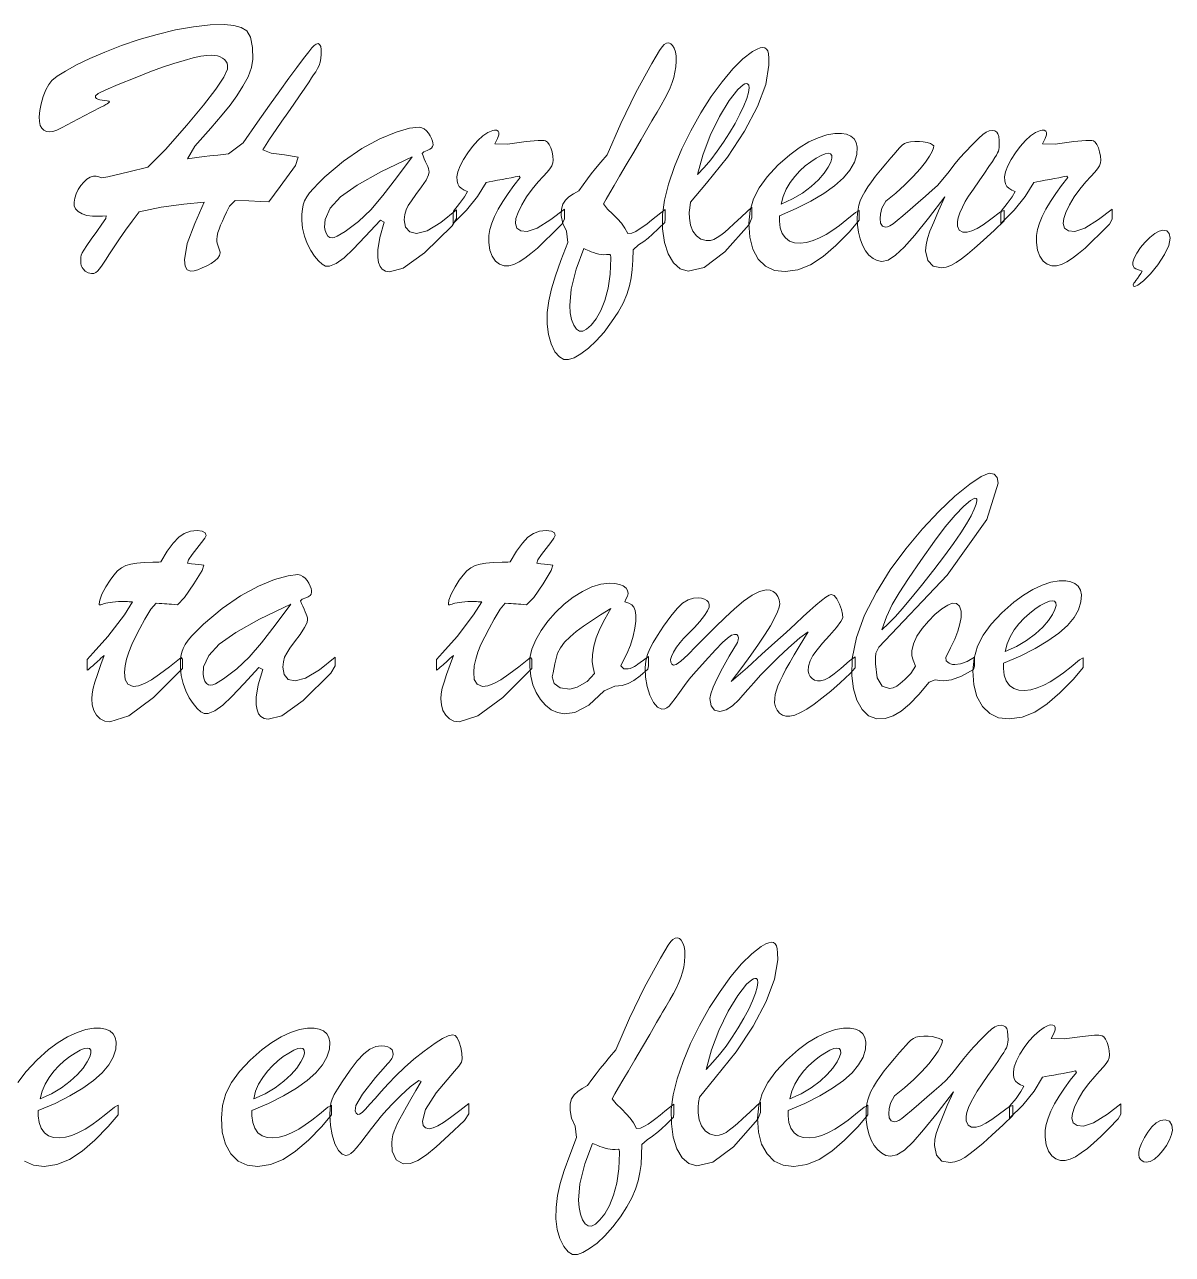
# Model space of a CAD drawing. Header units: inches. Extents: x 3 to 112, y 4 to 120.
# Drawn here: x 75.14 to 94.06, y 18.4 to 38.67 of the extents above; entities that cross this region are included whole.
import ezdxf

# ---------------------------------------------------------------- set-up
doc = ezdxf.new("R2010")
doc.units = ezdxf.units.IN
doc.header["$MEASUREMENT"] = 0
doc.layers.add('Calque 1', color=7, linetype='Continuous')

msp = doc.modelspace()

# ---------------------------------------------------------------- linework, layer by layer
at = {"layer": 'Calque 1', "lineweight": 0}
for points in [[(76.413, 37.314), (76.243, 37.225), (75.93, 37.06), (75.765, 36.974), (75.676, 36.932), (75.609, 36.908), (75.563, 36.9), (75.507, 36.907), (75.461, 36.928), (75.427, 36.962), (75.404, 37.009), (75.39, 37.072), (75.386, 37.15), (75.395, 37.251), (75.416, 37.362), (75.452, 37.482), (75.495, 37.592), (75.542, 37.68), (75.594, 37.747), (75.681, 37.818), (75.817, 37.904), (76.002, 38.005), (76.222, 38.111), (76.469, 38.217), (76.743, 38.324), (77.032, 38.422), (77.328, 38.508), (77.632, 38.582), (77.926, 38.635), (78.202, 38.664), (78.44, 38.67), (78.593, 38.655), (78.716, 38.622), (78.807, 38.567), (78.869, 38.461), (78.903, 38.293), (78.908, 38.1), (78.883, 37.961), (78.828, 37.811), (78.744, 37.653), (78.644, 37.495), (78.532, 37.341), (78.403, 37.183), (78.213, 36.963), (77.952, 36.664), (77.83, 36.458), (77.983, 36.48), (78.102, 36.495), (78.197, 36.505), (78.328, 36.519), (78.508, 36.538), (78.746, 36.722), (78.981, 37.06), (79.182, 37.344), (79.35, 37.58), (79.499, 37.785), (79.631, 37.963), (79.744, 38.113), (79.828, 38.222), (79.88, 38.286), (79.915, 38.323), (79.951, 38.35), (79.982, 38.357), (80.008, 38.344), (80.026, 38.311), (80.034, 38.258), (80.034, 38.183), (80.028, 38.111), (80.016, 38.049), (79.998, 37.996), (79.973, 37.944), (79.943, 37.892), (79.909, 37.844), (79.886, 37.811), (79.874, 37.793), (79.834, 37.729), (79.764, 37.622), (79.677, 37.496), (79.58, 37.357), (79.482, 37.218), (79.386, 37.079), (79.289, 36.938), (79.183, 36.78), (79.069, 36.605), (79.207, 36.548), (79.43, 36.522), (79.652, 36.482), (79.611, 36.348), (79.355, 36), (79.169, 35.748), (79.031, 35.753), (78.839, 35.764), (78.613, 35.768), (78.523, 35.674), (78.475, 35.577), (78.436, 35.497), (78.404, 35.429), (78.375, 35.363), (78.35, 35.3), (78.329, 35.24), (78.317, 35.183), (78.312, 35.128), (78.315, 35.091), (78.324, 35.049), (78.34, 34.999), (78.356, 34.952), (78.366, 34.921), (78.369, 34.905), (78.36, 34.865), (78.331, 34.822), (78.282, 34.777), (78.219, 34.734), (78.149, 34.694), (78.073, 34.658), (77.999, 34.629), (77.937, 34.612), (77.886, 34.607), (77.825, 34.628), (77.789, 34.686), (77.778, 34.791), (77.824, 35.06), (77.951, 35.391), (78.105, 35.742), (77.767, 35.707), (77.398, 35.658), (77.032, 35.585), (76.917, 35.431), (76.81, 35.282), (76.711, 35.139), (76.621, 35.007), (76.544, 34.89), (76.479, 34.789), (76.424, 34.706), (76.381, 34.646), (76.348, 34.607), (76.318, 34.582), (76.286, 34.568), (76.246, 34.566), (76.192, 34.578), (76.144, 34.607), (76.108, 34.645), (76.093, 34.665), (76.083, 34.686), (76.077, 34.706), (76.073, 34.727), (76.071, 34.75), (76.071, 34.774), (76.071, 34.796), (76.071, 34.817), (76.071, 34.838), (76.078, 34.868), (76.095, 34.906), (76.121, 34.953), (76.168, 35.026), (76.24, 35.13), (76.333, 35.261), (76.416, 35.379), (76.481, 35.474), (76.489, 35.517), (76.427, 35.513), (76.355, 35.511), (76.266, 35.512), (76.173, 35.524), (76.094, 35.549), (76.029, 35.586), (75.985, 35.63), (75.962, 35.681), (75.961, 35.741), (75.972, 35.808), (75.995, 35.879), (76.029, 35.951), (76.07, 36.017), (76.119, 36.074), (76.172, 36.122), (76.227, 36.154), (76.281, 36.169), (76.326, 36.169), (76.368, 36.161), (76.414, 36.146), (76.516, 36.158), (76.865, 36.245), (77.174, 36.321), (77.466, 36.613), (77.818, 37.01), (78.096, 37.341), (78.299, 37.605), (78.43, 37.804), (78.489, 37.937), (78.49, 37.994), (78.481, 38.033), (78.463, 38.066), (78.438, 38.094), (78.406, 38.118), (78.367, 38.138), (78.323, 38.153), (78.274, 38.162), (78.221, 38.166), (78.149, 38.163), (78.05, 38.147), (77.924, 38.12), (77.774, 38.08), (77.606, 38.029), (77.419, 37.966), (77.208, 37.89), (76.965, 37.795), (76.688, 37.682), (76.481, 37.594), (76.359, 37.533), (76.311, 37.495), (76.314, 37.469), (76.328, 37.45), (76.352, 37.438), (76.385, 37.43), (76.423, 37.424), (76.467, 37.419), (76.508, 37.415), (76.533, 37.408), (76.542, 37.399), (76.538, 37.39), (76.527, 37.379), (76.508, 37.365), (76.482, 37.35), (76.45, 37.333)], [(85.704, 35.624), (85.704, 35.569), (85.704, 35.467), (85.697, 35.41), (85.586, 35.301), (85.494, 35.214), (85.423, 35.15), (85.35, 35.094), (85.261, 35.038), (85.176, 34.959), (85.171, 34.786), (85.161, 34.631), (85.144, 34.495), (85.114, 34.361), (85.07, 34.223), (85.009, 34.08), (84.927, 33.928), (84.821, 33.768), (84.695, 33.601), (84.565, 33.454), (84.437, 33.334), (84.312, 33.241), (84.202, 33.179), (84.112, 33.147), (84.034, 33.148), (83.959, 33.191), (83.887, 33.278), (83.823, 33.407), (83.779, 33.56), (83.758, 33.734), (83.76, 33.922), (83.783, 34.116), (83.828, 34.316), (83.895, 34.53), (83.985, 34.783), (84.099, 35.077), (84.075, 35.263), (84.016, 35.393), (83.991, 35.522), (83.996, 35.627), (84.018, 35.71), (84.059, 35.777), (84.117, 35.831), (84.19, 35.881), (84.279, 35.928), (84.352, 36.028), (84.421, 36.125), (84.486, 36.21), (84.557, 36.296), (84.644, 36.4), (84.747, 36.522), (84.971, 37.04), (85.221, 37.55), (85.483, 38.03), (85.555, 38.152), (85.61, 38.243), (85.651, 38.302), (85.687, 38.34), (85.723, 38.362), (85.761, 38.367), (85.794, 38.355), (85.824, 38.326), (85.851, 38.28), (85.871, 38.221), (85.882, 38.152), (85.884, 38.068), (85.878, 37.973), (85.865, 37.883), (85.845, 37.798), (85.818, 37.714), (85.785, 37.629), (85.745, 37.544), (85.696, 37.449), (85.636, 37.342), (85.569, 37.229), (85.517, 37.14), (85.483, 37.082), (85.418, 36.968), (85.306, 36.775), (85.186, 36.569), (85.061, 36.357), (84.953, 36.172), (84.863, 36.019), (84.79, 35.895), (84.732, 35.793), (84.688, 35.713), (84.751, 35.628), (84.843, 35.543), (84.919, 35.467), (84.982, 35.395), (85.038, 35.314), (85.089, 35.224), (85.153, 35.23), (85.217, 35.261), (85.277, 35.296), (85.337, 35.336), (85.404, 35.386), (85.477, 35.445), (85.554, 35.508), (85.63, 35.568)], [(87.132, 35.658), (87.132, 35.596), (87.132, 35.486), (87.087, 35.376), (86.688, 34.922), (86.344, 34.666), (86.082, 34.605), (85.95, 34.645), (85.84, 34.74), (85.752, 34.889), (85.692, 35.078), (85.661, 35.302), (85.659, 35.539), (85.691, 35.776), (85.757, 36.04), (85.856, 36.329), (85.979, 36.623), (86.126, 36.92), (86.292, 37.214), (86.464, 37.484), (86.64, 37.727), (86.816, 37.938), (86.985, 38.104), (87.144, 38.224), (87.218, 38.265), (87.267, 38.285), (87.308, 38.292), (87.346, 38.286), (87.375, 38.267), (87.394, 38.235), (87.406, 38.186), (87.413, 38.118), (87.414, 38), (87.36, 37.682), (87.226, 37.319), (87.012, 36.911), (86.729, 36.486), (86.382, 36.056), (86.123, 35.742), (86.108, 35.649), (86.101, 35.573), (86.102, 35.48), (86.121, 35.364), (86.16, 35.265), (86.218, 35.185), (86.292, 35.133), (86.381, 35.11), (86.448, 35.112), (86.504, 35.128), (86.562, 35.159), (86.622, 35.201), (86.685, 35.25), (86.75, 35.306), (86.834, 35.383), (86.961, 35.5)], [(86.235, 36.198), (86.347, 36.315), (86.457, 36.443), (86.563, 36.582), (86.666, 36.729), (86.764, 36.883), (86.856, 37.042), (86.936, 37.192), (87, 37.33), (87.049, 37.452), (87.078, 37.552), (87.087, 37.629), (87.081, 37.67), (87.062, 37.693), (87.036, 37.698), (87.016, 37.691), (86.988, 37.676), (86.902, 37.601), (86.757, 37.416), (86.6, 37.156), (86.445, 36.84), (86.322, 36.52)], [(80.095, 36.162), (80.403, 36.42), (80.705, 36.628), (81.001, 36.787), (81.268, 36.897), (81.49, 36.961), (81.65, 36.978), (81.691, 36.97), (81.731, 36.95), (81.768, 36.918), (81.801, 36.879), (81.829, 36.837), (81.852, 36.791), (81.868, 36.75), (81.876, 36.718), (81.877, 36.689), (81.869, 36.658), (81.85, 36.633), (81.822, 36.615), (81.78, 36.595), (81.723, 36.573), (81.696, 36.544), (81.713, 36.505), (81.733, 36.459), (81.755, 36.41), (81.774, 36.365), (81.789, 36.328), (81.801, 36.296), (81.808, 36.267), (81.811, 36.241), (81.803, 36.191), (81.762, 36.107), (81.687, 35.993), (81.594, 35.867), (81.521, 35.764), (81.468, 35.685), (81.433, 35.617), (81.411, 35.541), (81.403, 35.454), (81.424, 35.329), (81.492, 35.251), (81.607, 35.225), (81.779, 35.271), (82.005, 35.409), (82.265, 35.618), (82.265, 35.563), (82.265, 35.473), (82.192, 35.355), (81.738, 34.906), (81.385, 34.653), (81.162, 34.593), (81.093, 34.605), (81.04, 34.636), (81.003, 34.684), (80.978, 34.75), (80.965, 34.833), (80.965, 34.956), (80.999, 35.161), (81.073, 35.415), (81.01, 35.446), (80.759, 35.175), (80.561, 34.969), (80.412, 34.827), (80.283, 34.734), (80.173, 34.69), (80.104, 34.69), (80.051, 34.718), (79.99, 34.773), (79.923, 34.853), (79.862, 34.948), (79.805, 35.06), (79.758, 35.184), (79.727, 35.312), (79.714, 35.443), (79.716, 35.544), (79.724, 35.626), (79.738, 35.698), (79.761, 35.763), (79.796, 35.829), (79.842, 35.896), (79.905, 35.97), (79.989, 36.058)], [(82.208, 35.393), (82.208, 35.446), (82.208, 35.541), (82.214, 35.596), (82.314, 35.72), (82.397, 35.83), (82.446, 35.918), (82.388, 35.943), (82.343, 35.971), (82.309, 36.003), (82.286, 36.043), (82.274, 36.094), (82.271, 36.159), (82.287, 36.242), (82.323, 36.339), (82.38, 36.448), (82.449, 36.556), (82.528, 36.66), (82.615, 36.757), (82.7, 36.835), (82.78, 36.889), (82.835, 36.915), (82.863, 36.924), (82.89, 36.929), (82.922, 36.928), (82.949, 36.915), (82.963, 36.889), (82.961, 36.85), (82.938, 36.79), (82.894, 36.706), (83.106, 36.701), (83.41, 36.742), (83.609, 36.761), (83.678, 36.761), (83.71, 36.758), (83.733, 36.752), (83.762, 36.732), (83.792, 36.693), (83.817, 36.638), (83.838, 36.571), (83.85, 36.503), (83.855, 36.436), (83.851, 36.389), (83.833, 36.342), (83.803, 36.294), (83.758, 36.237), (83.694, 36.165), (83.612, 36.078), (83.51, 35.959), (83.419, 35.832), (83.34, 35.698), (83.28, 35.574), (83.244, 35.472), (83.234, 35.391), (83.258, 35.314), (83.322, 35.27), (83.428, 35.259), (83.593, 35.315), (83.821, 35.458), (84.044, 35.628), (84.044, 35.556), (84.044, 35.46), (83.999, 35.382), (83.845, 35.224), (83.711, 35.092), (83.597, 34.985), (83.491, 34.895), (83.391, 34.819), (83.297, 34.758), (83.209, 34.716), (83.128, 34.694), (83.049, 34.694), (82.973, 34.719), (82.906, 34.772), (82.85, 34.85), (82.813, 34.953), (82.795, 35.08), (82.795, 35.193), (82.812, 35.29), (82.844, 35.395), (82.89, 35.508), (82.951, 35.628), (83.027, 35.754), (83.115, 35.886), (83.21, 36.017), (83.313, 36.148), (83.294, 36.17), (83.231, 36.158), (83.163, 36.145), (83.091, 36.131), (83.015, 36.117), (82.938, 36.103), (82.863, 36.09), (82.8, 36.078), (82.75, 36.069), (82.612, 35.838), (82.429, 35.608)], [(90.314, 35.829), (90.043, 35.477), (89.82, 35.201), (89.645, 35.002), (89.502, 34.868), (89.378, 34.789), (89.274, 34.766), (89.199, 34.779), (89.129, 34.814), (89.062, 34.87), (89.004, 34.943), (88.955, 35.032), (88.916, 35.136), (88.889, 35.248), (88.874, 35.365), (88.87, 35.478), (88.874, 35.555), (88.883, 35.627), (88.897, 35.693), (88.919, 35.762), (88.951, 35.835), (88.992, 35.912), (89.042, 35.994), (89.102, 36.08), (89.171, 36.171), (89.25, 36.27), (89.34, 36.377), (89.423, 36.472), (89.478, 36.536), (89.526, 36.593), (89.569, 36.642), (89.61, 36.68), (89.65, 36.708), (89.692, 36.726), (89.748, 36.738), (89.821, 36.743), (89.896, 36.743), (89.958, 36.737), (90.019, 36.725), (90.075, 36.708), (90.112, 36.69), (90.129, 36.672), (90.126, 36.639), (90.103, 36.579), (90.06, 36.5), (89.995, 36.402), (89.906, 36.29), (89.792, 36.164), (89.656, 36.028), (89.506, 35.893), (89.342, 35.76), (89.276, 35.643), (89.254, 35.547), (89.245, 35.471), (89.253, 35.398), (89.283, 35.349), (89.335, 35.331), (89.369, 35.336), (89.409, 35.355), (89.459, 35.388), (89.527, 35.441), (89.621, 35.519), (89.742, 35.624), (89.873, 35.738), (89.994, 35.844), (90.106, 35.94), (90.19, 36.02), (90.282, 36.124), (90.383, 36.25), (90.48, 36.375), (90.564, 36.477), (90.642, 36.563), (90.773, 36.699), (90.872, 36.798), (90.939, 36.86), (90.993, 36.897), (91.046, 36.919), (91.097, 36.924), (91.138, 36.917), (91.169, 36.899), (91.189, 36.871), (91.202, 36.825), (91.209, 36.758), (91.211, 36.684), (91.209, 36.646), (91.204, 36.613), (91.196, 36.585), (91.183, 36.555), (91.164, 36.519), (91.139, 36.477), (91.098, 36.414), (91.04, 36.329), (90.965, 36.22), (90.879, 36.096), (90.784, 35.958), (90.702, 35.839), (90.65, 35.753), (90.603, 35.662), (90.561, 35.568), (90.533, 35.487), (90.519, 35.423), (90.522, 35.347), (90.551, 35.279), (90.609, 35.246), (90.683, 35.247), (90.76, 35.268), (90.845, 35.308), (90.943, 35.37), (91.072, 35.462), (91.233, 35.585), (91.292, 35.603), (91.292, 35.509), (91.292, 35.434), (91.13, 35.281), (90.944, 35.111), (90.8, 34.982), (90.688, 34.886), (90.587, 34.808), (90.497, 34.746), (90.414, 34.7), (90.335, 34.672), (90.258, 34.661), (90.122, 34.687), (90.03, 34.781), (89.996, 34.943), (90.003, 35.039), (90.027, 35.142), (90.068, 35.263), (90.129, 35.412), (90.21, 35.6)], [(91.235, 35.393), (91.235, 35.446), (91.235, 35.541), (91.242, 35.596), (91.342, 35.72), (91.424, 35.83), (91.473, 35.918), (91.415, 35.943), (91.37, 35.971), (91.336, 36.003), (91.313, 36.043), (91.301, 36.094), (91.299, 36.159), (91.314, 36.242), (91.35, 36.339), (91.407, 36.448), (91.476, 36.556), (91.555, 36.66), (91.642, 36.757), (91.727, 36.835), (91.807, 36.889), (91.862, 36.915), (91.89, 36.924), (91.917, 36.929), (91.949, 36.928), (91.976, 36.915), (91.99, 36.889), (91.988, 36.85), (91.965, 36.79), (91.921, 36.706), (92.134, 36.701), (92.437, 36.742), (92.636, 36.761), (92.705, 36.761), (92.737, 36.758), (92.761, 36.752), (92.79, 36.732), (92.819, 36.693), (92.845, 36.638), (92.865, 36.571), (92.877, 36.503), (92.882, 36.436), (92.878, 36.389), (92.86, 36.342), (92.83, 36.294), (92.785, 36.237), (92.721, 36.165), (92.639, 36.078), (92.537, 35.959), (92.446, 35.832), (92.367, 35.698), (92.307, 35.574), (92.272, 35.472), (92.261, 35.391), (92.285, 35.314), (92.349, 35.27), (92.455, 35.259), (92.62, 35.315), (92.848, 35.458), (93.072, 35.628), (93.072, 35.556), (93.072, 35.46), (93.026, 35.382), (92.872, 35.224), (92.738, 35.092), (92.624, 34.985), (92.518, 34.895), (92.418, 34.819), (92.324, 34.758), (92.236, 34.716), (92.155, 34.694), (92.076, 34.694), (92, 34.719), (91.933, 34.772), (91.877, 34.85), (91.84, 34.953), (91.822, 35.08), (91.823, 35.193), (91.839, 35.29), (91.871, 35.395), (91.918, 35.508), (91.979, 35.628), (92.054, 35.754), (92.142, 35.886), (92.237, 36.017), (92.34, 36.148), (92.322, 36.17), (92.258, 36.158), (92.19, 36.145), (92.118, 36.131), (92.043, 36.117), (91.965, 36.103), (91.89, 36.09), (91.828, 36.078), (91.778, 36.069), (91.639, 35.838), (91.456, 35.608)], [(87.586, 35.516), (87.586, 35.496), (87.586, 35.459), (87.586, 35.429), (87.598, 35.318), (87.631, 35.226), (87.685, 35.152), (87.754, 35.1), (87.836, 35.072), (87.931, 35.067), (88.035, 35.08), (88.141, 35.11), (88.249, 35.155), (88.357, 35.212), (88.465, 35.28), (88.575, 35.36), (88.699, 35.457), (88.839, 35.573), (88.9, 35.604), (88.9, 35.519), (88.9, 35.447), (88.739, 35.255), (88.517, 35.028), (88.305, 34.847), (88.099, 34.712), (87.892, 34.629), (87.682, 34.598), (87.506, 34.618), (87.358, 34.687), (87.237, 34.805), (87.148, 34.966), (87.096, 35.164), (87.082, 35.394), (87.103, 35.603), (87.159, 35.798), (87.25, 35.98), (87.382, 36.161), (87.559, 36.35), (87.756, 36.525), (87.913, 36.641), (88.069, 36.735), (88.223, 36.805), (88.368, 36.852), (88.501, 36.876), (88.611, 36.877), (88.694, 36.862), (88.764, 36.831), (88.818, 36.785), (88.853, 36.724), (88.869, 36.647), (88.862, 36.53), (88.822, 36.4), (88.748, 36.27), (88.64, 36.141), (88.497, 36.013), (88.318, 35.885), (88.106, 35.759), (87.862, 35.636)], [(87.616, 35.712), (87.802, 35.795), (87.967, 35.891), (88.112, 36.001), (88.232, 36.112), (88.325, 36.219), (88.392, 36.321), (88.434, 36.404), (88.452, 36.467), (88.448, 36.512), (88.427, 36.54), (88.39, 36.549), (88.342, 36.54), (88.276, 36.512), (88.192, 36.467), (88.103, 36.408), (88.013, 36.339), (87.924, 36.258), (87.84, 36.167), (87.763, 36.066), (87.696, 35.955), (87.647, 35.837)], [(81.532, 36.492), (81.018, 36.243), (80.626, 36.024), (80.354, 35.833), (80.181, 35.646), (80.097, 35.455), (80.09, 35.333), (80.1, 35.273), (80.119, 35.221), (80.145, 35.182), (80.178, 35.159), (80.216, 35.153), (80.249, 35.161), (80.296, 35.18), (80.427, 35.257), (80.646, 35.422), (80.85, 35.618), (81.05, 35.852), (81.277, 36.143)], [(93.564, 34.604), (93.504, 34.627), (93.462, 34.646), (93.436, 34.66), (93.421, 34.68), (93.412, 34.709), (93.412, 34.753), (93.432, 34.821), (93.475, 34.902), (93.539, 34.994), (93.612, 35.08), (93.692, 35.158), (93.774, 35.224), (93.845, 35.265), (93.906, 35.282), (93.971, 35.271), (94.012, 35.226), (94.026, 35.147), (94.003, 35.027), (93.935, 34.881), (93.823, 34.711), (93.701, 34.559), (93.587, 34.445), (93.494, 34.377), (93.444, 34.354), (93.42, 34.36), (93.417, 34.38), (93.421, 34.395), (93.429, 34.409), (93.442, 34.425), (93.462, 34.45), (93.488, 34.485), (93.517, 34.526), (93.543, 34.565)], [(84.807, 34.82), (84.805, 34.838), (84.802, 34.87), (84.79, 34.882), (84.736, 34.878), (84.69, 34.877), (84.652, 34.88), (84.612, 34.887), (84.568, 34.898), (84.522, 34.912), (84.482, 34.926), (84.45, 34.94), (84.422, 34.953), (84.393, 34.965), (84.362, 34.978), (84.236, 34.639), (84.155, 34.31), (84.131, 34.04), (84.14, 33.918), (84.162, 33.81), (84.198, 33.716), (84.241, 33.65), (84.289, 33.616), (84.344, 33.614), (84.409, 33.648), (84.484, 33.716), (84.566, 33.818), (84.641, 33.954), (84.708, 34.123), (84.763, 34.324), (84.796, 34.557)], [(90.8, 28.243), (90.8, 28.19), (90.8, 28.094), (90.784, 28.038), (90.588, 27.929), (90.424, 27.867), (90.297, 27.85), (90.228, 27.855), (90.156, 27.868), (90.057, 27.832), (89.885, 27.629), (89.731, 27.469), (89.595, 27.351), (89.462, 27.272), (89.329, 27.23), (89.19, 27.227), (89.057, 27.275), (88.948, 27.378), (88.864, 27.535), (88.808, 27.722), (88.78, 27.936), (88.786, 28.22), (88.855, 28.566), (88.99, 28.933), (89.187, 29.313), (89.414, 29.679), (89.669, 30.029), (89.944, 30.356), (90.215, 30.645), (90.48, 30.895), (90.725, 31.095), (90.914, 31.222), (91.046, 31.273), (91.126, 31.26), (91.174, 31.206), (91.193, 31.11), (91.007, 30.511), (90.352, 29.594), (89.227, 28.404), (89.173, 28.307), (89.171, 28.234), (89.17, 28.131), (89.198, 27.9), (89.278, 27.765), (89.399, 27.727), (89.459, 27.737), (89.519, 27.764), (89.579, 27.807), (89.655, 27.876), (89.753, 27.974), (89.827, 28.094), (89.791, 28.19), (89.771, 28.266), (89.769, 28.344), (89.795, 28.462), (89.853, 28.587), (89.941, 28.716), (90.041, 28.836), (90.15, 28.944), (90.264, 29.037), (90.361, 29.1), (90.435, 29.131), (90.503, 29.128), (90.557, 29.084), (90.582, 28.999), (90.58, 28.897), (90.562, 28.79), (90.527, 28.671), (90.475, 28.539), (90.409, 28.395), (90.328, 28.238), (90.333, 28.18), (90.362, 28.158), (90.385, 28.142), (90.409, 28.13), (90.439, 28.123), (90.476, 28.12), (90.57, 28.132), (90.68, 28.173)], [(89.275, 28.693), (89.387, 28.796), (89.499, 28.911), (89.612, 29.04), (89.751, 29.207), (89.926, 29.424), (90.13, 29.681), (90.309, 29.914), (90.457, 30.117), (90.575, 30.29), (90.671, 30.442), (90.745, 30.572), (90.799, 30.68), (90.831, 30.762), (90.842, 30.818), (90.839, 30.844), (90.829, 30.859), (90.808, 30.862), (90.735, 30.823), (90.626, 30.729), (90.482, 30.58), (90.32, 30.388), (90.143, 30.155), (89.919, 29.838), (89.712, 29.537), (89.558, 29.303), (89.445, 29.109), (89.351, 28.907)], [(77.259, 29.807), (77.293, 29.807), (77.356, 29.807), (77.393, 29.816), (77.497, 29.989), (77.595, 30.122), (77.685, 30.218), (77.777, 30.282), (77.878, 30.319), (77.987, 30.329), (78.074, 30.317), (78.123, 30.289), (78.135, 30.248), (78.114, 30.204), (78.063, 30.132), (77.985, 30.032), (77.908, 29.933), (77.846, 29.846), (77.832, 29.789), (77.897, 29.782), (77.957, 29.775), (78.011, 29.769), (78.058, 29.763), (78.097, 29.758), (78.069, 29.669), (77.935, 29.45), (77.781, 29.228), (77.663, 29.106), (77.612, 29.11), (77.567, 29.113), (77.528, 29.116), (77.489, 29.12), (77.449, 29.123), (77.409, 29.126), (77.363, 29.129), (77.311, 29.133), (77.225, 29.031), (77.129, 28.868), (77.044, 28.717), (76.972, 28.579), (76.911, 28.449), (76.862, 28.326), (76.825, 28.211), (76.801, 28.1), (76.791, 27.993), (76.801, 27.875), (76.849, 27.794), (76.934, 27.761), (77.023, 27.769), (77.121, 27.805), (77.236, 27.869), (77.371, 27.962), (77.535, 28.085), (77.727, 28.238), (77.748, 28.21), (77.748, 28.112), (77.748, 28.054), (77.27, 27.579), (76.862, 27.276), (76.551, 27.175), (76.465, 27.187), (76.392, 27.223), (76.33, 27.283), (76.285, 27.362), (76.258, 27.455), (76.251, 27.557), (76.257, 27.639), (76.274, 27.729), (76.302, 27.83), (76.345, 27.957), (76.404, 28.12), (76.458, 28.271), (76.43, 28.247), (76.403, 28.223), (76.378, 28.2), (76.353, 28.177), (76.33, 28.156), (76.309, 28.137), (76.286, 28.117), (76.263, 28.096), (76.239, 28.075), (76.215, 28.053), (76.19, 28.031), (76.176, 28.028), (76.176, 28.114), (76.176, 28.206), (76.275, 28.315), (76.517, 28.581), (76.79, 28.939), (76.923, 29.153), (76.894, 29.155), (76.866, 29.156), (76.839, 29.157), (76.809, 29.158), (76.775, 29.158), (76.692, 29.157), (76.595, 29.151), (76.519, 29.14), (76.481, 29.13), (76.458, 29.124), (76.436, 29.117), (76.415, 29.111), (76.399, 29.106), (76.388, 29.105), (76.38, 29.106), (76.376, 29.111), (76.374, 29.12), (76.383, 29.183), (76.419, 29.28), (76.484, 29.4), (76.553, 29.509), (76.617, 29.596), (76.678, 29.663), (76.742, 29.713), (76.814, 29.751), (76.896, 29.777), (76.993, 29.794), (77.114, 29.803)], [(83.015, 29.807), (83.049, 29.807), (83.112, 29.807), (83.149, 29.816), (83.253, 29.989), (83.351, 30.122), (83.441, 30.218), (83.533, 30.282), (83.634, 30.319), (83.743, 30.329), (83.83, 30.317), (83.879, 30.289), (83.891, 30.248), (83.87, 30.204), (83.82, 30.132), (83.741, 30.032), (83.664, 29.933), (83.602, 29.846), (83.588, 29.789), (83.653, 29.782), (83.713, 29.775), (83.767, 29.769), (83.814, 29.763), (83.854, 29.758), (83.825, 29.669), (83.691, 29.45), (83.537, 29.228), (83.419, 29.106), (83.368, 29.11), (83.323, 29.113), (83.284, 29.116), (83.245, 29.12), (83.205, 29.123), (83.165, 29.126), (83.119, 29.129), (83.067, 29.133), (82.981, 29.031), (82.885, 28.868), (82.8, 28.717), (82.728, 28.579), (82.667, 28.449), (82.618, 28.326), (82.581, 28.211), (82.557, 28.1), (82.547, 27.993), (82.557, 27.875), (82.605, 27.794), (82.69, 27.761), (82.779, 27.769), (82.877, 27.805), (82.992, 27.869), (83.127, 27.962), (83.291, 28.085), (83.483, 28.238), (83.504, 28.21), (83.504, 28.112), (83.504, 28.054), (83.026, 27.579), (82.618, 27.276), (82.307, 27.175), (82.221, 27.187), (82.148, 27.223), (82.086, 27.283), (82.041, 27.362), (82.014, 27.455), (82.007, 27.557), (82.013, 27.639), (82.03, 27.729), (82.058, 27.83), (82.101, 27.957), (82.16, 28.12), (82.214, 28.271), (82.186, 28.247), (82.16, 28.223), (82.134, 28.2), (82.109, 28.177), (82.086, 28.156), (82.065, 28.137), (82.042, 28.117), (82.019, 28.096), (81.995, 28.075), (81.971, 28.053), (81.946, 28.031), (81.932, 28.028), (81.932, 28.114), (81.932, 28.206), (82.031, 28.315), (82.273, 28.581), (82.546, 28.939), (82.679, 29.153), (82.65, 29.155), (82.622, 29.156), (82.595, 29.157), (82.565, 29.158), (82.531, 29.158), (82.448, 29.157), (82.351, 29.151), (82.275, 29.14), (82.237, 29.13), (82.214, 29.124), (82.192, 29.117), (82.171, 29.111), (82.155, 29.106), (82.144, 29.105), (82.136, 29.106), (82.132, 29.111), (82.13, 29.12), (82.139, 29.183), (82.175, 29.28), (82.241, 29.4), (82.309, 29.509), (82.373, 29.596), (82.434, 29.663), (82.498, 29.713), (82.57, 29.751), (82.652, 29.777), (82.749, 29.794), (82.87, 29.803)], [(78.093, 28.786), (78.402, 29.044), (78.704, 29.253), (78.999, 29.411), (79.266, 29.522), (79.488, 29.585), (79.648, 29.602), (79.69, 29.595), (79.729, 29.574), (79.767, 29.542), (79.8, 29.504), (79.828, 29.461), (79.85, 29.415), (79.866, 29.375), (79.874, 29.343), (79.875, 29.314), (79.867, 29.283), (79.849, 29.258), (79.82, 29.239), (79.778, 29.22), (79.721, 29.197), (79.694, 29.168), (79.711, 29.129), (79.731, 29.084), (79.753, 29.034), (79.772, 28.99), (79.787, 28.953), (79.799, 28.921), (79.806, 28.892), (79.81, 28.865), (79.801, 28.816), (79.76, 28.731), (79.685, 28.618), (79.592, 28.492), (79.519, 28.389), (79.466, 28.309), (79.431, 28.242), (79.41, 28.165), (79.402, 28.079), (79.422, 27.954), (79.49, 27.876), (79.606, 27.85), (79.777, 27.896), (80.003, 28.033), (80.263, 28.243), (80.263, 28.188), (80.263, 28.098), (80.19, 27.98), (79.736, 27.53), (79.383, 27.277), (79.16, 27.217), (79.091, 27.23), (79.038, 27.261), (79.001, 27.309), (78.976, 27.375), (78.963, 27.458), (78.963, 27.581), (78.997, 27.785), (79.071, 28.04), (79.008, 28.071), (78.758, 27.8), (78.56, 27.594), (78.41, 27.451), (78.282, 27.359), (78.171, 27.314), (78.102, 27.314), (78.049, 27.343), (77.988, 27.398), (77.922, 27.477), (77.86, 27.573), (77.804, 27.685), (77.756, 27.809), (77.725, 27.937), (77.713, 28.068), (77.714, 28.168), (77.722, 28.251), (77.737, 28.322), (77.759, 28.387), (77.794, 28.453), (77.84, 28.52), (77.903, 28.594), (77.987, 28.683)], [(85.428, 28.255), (85.428, 28.2), (85.428, 28.101), (85.416, 28.043), (85.291, 27.936), (85.184, 27.858), (85.095, 27.807), (84.996, 27.777), (84.872, 27.765), (84.695, 27.687), (84.444, 27.452), (84.215, 27.327), (84.038, 27.305), (83.928, 27.328), (83.826, 27.376), (83.731, 27.45), (83.649, 27.544), (83.579, 27.657), (83.524, 27.788), (83.487, 27.931), (83.47, 28.084), (83.474, 28.229), (83.507, 28.372), (83.57, 28.525), (83.661, 28.683), (83.77, 28.835), (83.896, 28.979), (84.037, 29.113), (84.184, 29.229), (84.339, 29.326), (84.494, 29.4), (84.642, 29.446), (84.783, 29.462), (84.875, 29.457), (84.951, 29.442), (85.013, 29.417), (85.058, 29.382), (85.084, 29.34), (85.092, 29.291), (85.081, 29.247), (85.055, 29.199), (85.039, 29.155), (85.105, 29.133), (85.155, 29.104), (85.187, 29.066), (85.208, 29.011), (85.219, 28.934), (85.22, 28.836), (85.205, 28.722), (85.175, 28.589), (85.13, 28.442), (85.072, 28.298), (85.002, 28.16), (84.974, 28.097), (84.999, 28.072), (85.021, 28.05), (85.028, 28.048), (85.05, 28.048), (85.067, 28.048), (85.093, 28.05), (85.128, 28.057), (85.162, 28.071), (85.195, 28.088), (85.226, 28.107), (85.254, 28.126), (85.29, 28.152), (85.348, 28.195)], [(91.28, 28.141), (91.28, 28.12), (91.28, 28.083), (91.28, 28.054), (91.292, 27.943), (91.326, 27.851), (91.379, 27.777), (91.448, 27.725), (91.53, 27.697), (91.626, 27.692), (91.729, 27.705), (91.835, 27.734), (91.943, 27.78), (92.051, 27.837), (92.159, 27.905), (92.269, 27.985), (92.393, 28.082), (92.534, 28.198), (92.594, 28.229), (92.594, 28.143), (92.594, 28.072), (92.433, 27.88), (92.211, 27.653), (91.999, 27.471), (91.794, 27.337), (91.586, 27.254), (91.376, 27.223), (91.2, 27.243), (91.053, 27.312), (90.932, 27.43), (90.843, 27.591), (90.791, 27.788), (90.776, 28.019), (90.797, 28.228), (90.853, 28.423), (90.944, 28.604), (91.076, 28.786), (91.253, 28.974), (91.45, 29.15), (91.607, 29.266), (91.763, 29.359), (91.917, 29.43), (92.062, 29.477), (92.196, 29.501), (92.305, 29.502), (92.388, 29.486), (92.458, 29.456), (92.512, 29.41), (92.548, 29.348), (92.563, 29.271), (92.556, 29.154), (92.516, 29.024), (92.442, 28.895), (92.334, 28.766), (92.191, 28.637), (92.012, 28.509), (91.8, 28.383), (91.556, 28.261)], [(86.793, 27.838), (87.059, 28.074), (87.299, 28.289), (87.511, 28.482), (87.696, 28.651), (87.852, 28.794), (87.979, 28.91), (88.088, 29.01), (88.188, 29.098), (88.279, 29.175), (88.353, 29.233), (88.406, 29.266), (88.441, 29.275), (88.487, 29.256), (88.531, 29.203), (88.574, 29.117), (88.607, 29.027), (88.625, 28.951), (88.629, 28.892), (88.599, 28.829), (88.525, 28.73), (88.41, 28.598), (88.297, 28.47), (88.207, 28.361), (88.138, 28.271), (88.091, 28.184), (88.065, 28.094), (88.06, 28.014), (88.07, 27.965), (88.092, 27.923), (88.126, 27.889), (88.167, 27.865), (88.212, 27.852), (88.265, 27.851), (88.331, 27.869), (88.404, 27.908), (88.487, 27.967), (88.598, 28.057), (88.741, 28.179), (88.834, 28.248), (88.834, 28.159), (88.834, 28.066), (88.752, 27.971), (88.586, 27.82), (88.432, 27.684), (88.288, 27.565), (88.157, 27.465), (88.039, 27.386), (87.933, 27.327), (87.84, 27.288), (87.758, 27.27), (87.692, 27.27), (87.636, 27.288), (87.588, 27.321), (87.547, 27.369), (87.521, 27.425), (87.508, 27.489), (87.509, 27.558), (87.519, 27.628), (87.536, 27.698), (87.562, 27.771), (87.597, 27.852), (87.64, 27.942), (87.693, 28.043), (87.757, 28.156), (87.832, 28.282), (87.913, 28.416), (87.99, 28.543), (88.062, 28.662), (87.922, 28.558), (87.735, 28.395), (87.565, 28.236), (87.411, 28.085), (87.277, 27.946), (87.163, 27.821), (87.067, 27.711), (86.985, 27.617), (86.917, 27.54), (86.813, 27.438), (86.707, 27.371), (86.606, 27.346), (86.517, 27.367), (86.462, 27.438), (86.442, 27.56), (86.454, 27.64), (86.493, 27.748), (86.558, 27.888), (86.648, 28.059), (86.76, 28.259), (86.893, 28.483), (86.903, 28.503), (86.908, 28.528), (86.91, 28.56), (86.903, 28.593), (86.882, 28.613), (86.846, 28.618), (86.794, 28.602), (86.729, 28.557), (86.649, 28.483), (86.533, 28.361), (86.363, 28.177), (86.168, 27.961), (86.097, 27.877), (86.021, 27.776), (85.939, 27.661), (85.866, 27.56), (85.809, 27.485), (85.768, 27.436), (85.731, 27.406), (85.695, 27.389), (85.649, 27.386), (85.579, 27.419), (85.512, 27.496), (85.45, 27.615), (85.404, 27.756), (85.379, 27.911), (85.375, 28.064), (85.386, 28.18), (85.412, 28.284), (85.451, 28.379), (85.506, 28.482), (85.576, 28.601), (85.677, 28.755), (85.798, 28.918), (85.902, 29.042), (85.991, 29.13), (86.08, 29.188), (86.172, 29.217), (86.249, 29.221), (86.302, 29.213), (86.349, 29.198), (86.388, 29.175), (86.415, 29.146), (86.429, 29.111), (86.427, 29.068), (86.401, 29.006), (86.351, 28.926), (86.277, 28.831), (86.189, 28.731), (86.088, 28.63), (86.007, 28.552), (85.949, 28.483), (85.892, 28.405), (85.841, 28.323), (85.807, 28.255), (85.792, 28.203), (85.794, 28.157), (85.811, 28.124), (85.842, 28.109), (85.886, 28.12), (85.963, 28.177), (86.075, 28.282), (86.216, 28.424), (86.367, 28.576), (86.527, 28.736), (86.692, 28.898), (86.848, 29.04), (86.997, 29.164), (87.135, 29.263), (87.259, 29.325), (87.367, 29.35), (87.432, 29.345), (87.484, 29.325), (87.528, 29.289), (87.562, 29.241), (87.584, 29.186), (87.592, 29.123), (87.583, 29.067), (87.555, 28.988), (87.506, 28.886), (87.437, 28.761), (87.349, 28.619), (87.243, 28.457), (87.116, 28.275), (86.966, 28.069)], [(79.531, 29.116), (79.017, 28.868), (78.624, 28.649), (78.353, 28.458), (78.179, 28.271), (78.095, 28.08), (78.089, 27.958), (78.098, 27.897), (78.117, 27.846), (78.143, 27.807), (78.177, 27.784), (78.214, 27.778), (78.247, 27.785), (78.294, 27.804), (78.425, 27.882), (78.644, 28.047), (78.848, 28.243), (79.048, 28.477), (79.275, 28.767)], [(84.81, 29.044), (84.64, 28.94), (84.488, 28.843), (84.355, 28.753), (84.238, 28.665), (84.135, 28.576), (84.046, 28.487), (83.977, 28.397), (83.93, 28.306), (83.887, 28.133), (83.855, 27.984), (83.843, 27.916), (83.872, 27.807), (83.971, 27.735), (84.13, 27.715), (84.25, 27.75), (84.416, 27.843), (84.54, 27.971), (84.514, 28.07), (84.502, 28.166), (84.504, 28.283), (84.525, 28.421), (84.567, 28.561), (84.628, 28.707), (84.709, 28.868)], [(91.31, 28.336), (91.496, 28.419), (91.661, 28.516), (91.806, 28.626), (91.926, 28.736), (92.019, 28.844), (92.086, 28.945), (92.128, 29.029), (92.146, 29.092), (92.143, 29.137), (92.122, 29.164), (92.084, 29.173), (92.036, 29.164), (91.97, 29.137), (91.886, 29.092), (91.797, 29.033), (91.708, 28.963), (91.618, 28.883), (91.534, 28.792), (91.457, 28.69), (91.39, 28.579), (91.341, 28.461)], [(85.848, 20.874), (85.848, 20.818), (85.848, 20.717), (85.841, 20.66), (85.73, 20.55), (85.639, 20.463), (85.567, 20.399), (85.494, 20.344), (85.405, 20.287), (85.32, 20.208), (85.315, 20.035), (85.305, 19.881), (85.288, 19.745), (85.258, 19.611), (85.214, 19.472), (85.153, 19.329), (85.071, 19.178), (84.966, 19.017), (84.839, 18.85), (84.709, 18.703), (84.581, 18.583), (84.456, 18.491), (84.347, 18.428), (84.256, 18.396), (84.178, 18.397), (84.103, 18.44), (84.031, 18.527), (83.967, 18.656), (83.923, 18.809), (83.902, 18.983), (83.904, 19.172), (83.927, 19.365), (83.972, 19.565), (84.039, 19.779), (84.13, 20.032), (84.243, 20.326), (84.219, 20.513), (84.16, 20.642), (84.135, 20.771), (84.14, 20.876), (84.162, 20.959), (84.203, 21.026), (84.261, 21.08), (84.335, 21.131), (84.423, 21.178), (84.497, 21.277), (84.565, 21.374), (84.63, 21.459), (84.701, 21.545), (84.788, 21.649), (84.891, 21.771), (85.115, 22.289), (85.365, 22.799), (85.628, 23.28), (85.699, 23.401), (85.754, 23.492), (85.795, 23.552), (85.831, 23.59), (85.868, 23.611), (85.905, 23.616), (85.938, 23.605), (85.968, 23.576), (85.995, 23.529), (86.015, 23.471), (86.026, 23.402), (86.028, 23.317), (86.022, 23.222), (86.009, 23.132), (85.989, 23.047), (85.962, 22.963), (85.929, 22.879), (85.889, 22.793), (85.84, 22.698), (85.78, 22.591), (85.713, 22.478), (85.661, 22.389), (85.627, 22.331), (85.562, 22.217), (85.45, 22.024), (85.33, 21.818), (85.205, 21.606), (85.097, 21.422), (85.007, 21.269), (84.934, 21.145), (84.876, 21.043), (84.832, 20.962), (84.896, 20.877), (84.987, 20.792), (85.063, 20.716), (85.126, 20.644), (85.182, 20.563), (85.233, 20.473), (85.297, 20.48), (85.361, 20.511), (85.421, 20.545), (85.481, 20.586), (85.548, 20.635), (85.621, 20.694), (85.698, 20.757), (85.774, 20.817)], [(87.276, 20.907), (87.276, 20.846), (87.276, 20.735), (87.231, 20.625), (86.832, 20.171), (86.488, 19.915), (86.226, 19.855), (86.094, 19.894), (85.984, 19.989), (85.896, 20.138), (85.836, 20.328), (85.805, 20.551), (85.803, 20.788), (85.835, 21.025), (85.901, 21.29), (86, 21.578), (86.123, 21.872), (86.27, 22.17), (86.436, 22.464), (86.608, 22.733), (86.784, 22.976), (86.961, 23.188), (87.129, 23.353), (87.288, 23.473), (87.362, 23.515), (87.411, 23.535), (87.452, 23.542), (87.49, 23.536), (87.519, 23.517), (87.538, 23.484), (87.55, 23.435), (87.557, 23.367), (87.558, 23.25), (87.504, 22.931), (87.37, 22.568), (87.156, 22.16), (86.873, 21.736), (86.526, 21.305), (86.267, 20.991), (86.252, 20.898), (86.245, 20.823), (86.246, 20.729), (86.265, 20.613), (86.304, 20.514), (86.362, 20.434), (86.436, 20.382), (86.525, 20.359), (86.592, 20.361), (86.648, 20.377), (86.706, 20.408), (86.766, 20.45), (86.829, 20.499), (86.894, 20.555), (86.978, 20.632), (87.105, 20.749)], [(86.379, 21.447), (86.491, 21.564), (86.601, 21.692), (86.707, 21.831), (86.81, 21.978), (86.908, 22.132), (87, 22.292), (87.08, 22.441), (87.144, 22.579), (87.193, 22.702), (87.222, 22.802), (87.231, 22.878), (87.225, 22.92), (87.206, 22.942), (87.18, 22.947), (87.16, 22.941), (87.132, 22.925), (87.046, 22.85), (86.901, 22.666), (86.744, 22.405), (86.589, 22.089), (86.466, 21.769)], [(78.892, 20.766), (78.892, 20.745), (78.892, 20.708), (78.892, 20.679), (78.904, 20.568), (78.937, 20.475), (78.991, 20.401), (79.06, 20.35), (79.142, 20.321), (79.237, 20.316), (79.341, 20.329), (79.446, 20.359), (79.555, 20.405), (79.663, 20.462), (79.771, 20.53), (79.881, 20.609), (80.005, 20.707), (80.145, 20.822), (80.206, 20.854), (80.206, 20.768), (80.206, 20.696), (80.045, 20.505), (79.823, 20.278), (79.611, 20.096), (79.405, 19.962), (79.197, 19.879), (78.988, 19.848), (78.811, 19.867), (78.664, 19.936), (78.543, 20.054), (78.454, 20.216), (78.402, 20.413), (78.388, 20.643), (78.408, 20.852), (78.464, 21.047), (78.556, 21.229), (78.688, 21.411), (78.865, 21.599), (79.062, 21.774), (79.218, 21.891), (79.374, 21.984), (79.529, 22.055), (79.674, 22.102), (79.807, 22.125), (79.917, 22.126), (80, 22.111), (80.07, 22.08), (80.124, 22.034), (80.159, 21.973), (80.175, 21.896), (80.168, 21.779), (80.127, 21.649), (80.054, 21.519), (79.946, 21.39), (79.803, 21.262), (79.624, 21.134), (79.412, 21.008), (79.167, 20.885)], [(87.73, 20.766), (87.73, 20.745), (87.73, 20.708), (87.73, 20.679), (87.742, 20.568), (87.775, 20.475), (87.829, 20.401), (87.898, 20.35), (87.98, 20.321), (88.075, 20.316), (88.179, 20.329), (88.285, 20.359), (88.393, 20.405), (88.501, 20.462), (88.609, 20.53), (88.719, 20.609), (88.843, 20.707), (88.983, 20.822), (89.044, 20.854), (89.044, 20.768), (89.044, 20.696), (88.883, 20.505), (88.661, 20.278), (88.449, 20.096), (88.243, 19.962), (88.036, 19.879), (87.826, 19.848), (87.65, 19.867), (87.502, 19.936), (87.382, 20.054), (87.292, 20.216), (87.24, 20.413), (87.226, 20.643), (87.247, 20.852), (87.303, 21.047), (87.394, 21.229), (87.526, 21.411), (87.703, 21.599), (87.9, 21.774), (88.057, 21.891), (88.213, 21.984), (88.367, 22.055), (88.512, 22.102), (88.645, 22.125), (88.755, 22.126), (88.838, 22.111), (88.908, 22.08), (88.962, 22.034), (88.997, 21.973), (89.013, 21.896), (89.006, 21.779), (88.966, 21.649), (88.892, 21.519), (88.784, 21.39), (88.641, 21.262), (88.462, 21.134), (88.25, 21.008), (88.006, 20.885)], [(90.458, 21.078), (90.187, 20.726), (89.964, 20.45), (89.789, 20.251), (89.646, 20.117), (89.522, 20.038), (89.418, 20.016), (89.343, 20.028), (89.273, 20.063), (89.206, 20.119), (89.148, 20.192), (89.099, 20.281), (89.06, 20.385), (89.033, 20.497), (89.018, 20.615), (89.014, 20.727), (89.018, 20.804), (89.027, 20.876), (89.041, 20.943), (89.064, 21.011), (89.095, 21.084), (89.136, 21.161), (89.186, 21.243), (89.246, 21.33), (89.315, 21.421), (89.394, 21.519), (89.484, 21.626), (89.567, 21.722), (89.622, 21.786), (89.67, 21.842), (89.713, 21.891), (89.754, 21.93), (89.794, 21.958), (89.836, 21.976), (89.892, 21.987), (89.966, 21.993), (90.04, 21.992), (90.102, 21.986), (90.163, 21.974), (90.219, 21.957), (90.256, 21.94), (90.273, 21.922), (90.27, 21.888), (90.247, 21.829), (90.204, 21.749), (90.139, 21.652), (90.05, 21.54), (89.936, 21.413), (89.8, 21.277), (89.65, 21.142), (89.486, 21.009), (89.42, 20.892), (89.398, 20.797), (89.389, 20.72), (89.397, 20.647), (89.427, 20.599), (89.479, 20.58), (89.513, 20.585), (89.553, 20.604), (89.603, 20.637), (89.671, 20.69), (89.765, 20.768), (89.886, 20.873), (90.017, 20.987), (90.138, 21.093), (90.251, 21.189), (90.334, 21.269), (90.426, 21.373), (90.527, 21.5), (90.624, 21.624), (90.708, 21.726), (90.786, 21.812), (90.917, 21.949), (91.016, 22.048), (91.083, 22.109), (91.137, 22.147), (91.19, 22.168), (91.241, 22.173), (91.282, 22.166), (91.313, 22.149), (91.333, 22.121), (91.346, 22.075), (91.353, 22.007), (91.355, 21.934), (91.353, 21.895), (91.348, 21.862), (91.34, 21.834), (91.327, 21.804), (91.308, 21.768), (91.283, 21.726), (91.242, 21.664), (91.184, 21.578), (91.109, 21.469), (91.024, 21.345), (90.928, 21.207), (90.846, 21.088), (90.794, 21.002), (90.747, 20.911), (90.705, 20.817), (90.677, 20.737), (90.663, 20.673), (90.666, 20.596), (90.695, 20.528), (90.753, 20.496), (90.827, 20.496), (90.904, 20.517), (90.989, 20.557), (91.087, 20.619), (91.216, 20.711), (91.377, 20.834), (91.436, 20.853), (91.436, 20.759), (91.436, 20.684), (91.274, 20.53), (91.088, 20.36), (90.944, 20.231), (90.832, 20.136), (90.731, 20.057), (90.641, 19.995), (90.558, 19.95), (90.479, 19.922), (90.402, 19.911), (90.266, 19.936), (90.174, 20.03), (90.14, 20.192), (90.147, 20.288), (90.171, 20.391), (90.212, 20.512), (90.273, 20.661), (90.354, 20.85)], [(91.379, 20.643), (91.379, 20.695), (91.379, 20.791), (91.386, 20.846), (91.486, 20.969), (91.568, 21.079), (91.617, 21.168), (91.559, 21.192), (91.514, 21.22), (91.48, 21.252), (91.457, 21.292), (91.445, 21.344), (91.443, 21.408), (91.458, 21.491), (91.494, 21.588), (91.551, 21.697), (91.62, 21.805), (91.699, 21.909), (91.786, 22.006), (91.871, 22.084), (91.951, 22.138), (92.006, 22.164), (92.034, 22.174), (92.061, 22.179), (92.093, 22.178), (92.12, 22.165), (92.134, 22.138), (92.132, 22.1), (92.109, 22.04), (92.065, 21.955), (92.278, 21.951), (92.582, 21.991), (92.78, 22.01), (92.849, 22.011), (92.881, 22.007), (92.905, 22.001), (92.934, 21.981), (92.963, 21.943), (92.989, 21.887), (93.009, 21.82), (93.021, 21.753), (93.026, 21.685), (93.022, 21.638), (93.005, 21.592), (92.974, 21.543), (92.929, 21.487), (92.865, 21.415), (92.783, 21.327), (92.681, 21.208), (92.59, 21.081), (92.511, 20.948), (92.451, 20.823), (92.416, 20.721), (92.405, 20.64), (92.429, 20.563), (92.493, 20.519), (92.599, 20.509), (92.764, 20.565), (92.992, 20.707), (93.216, 20.877), (93.216, 20.805), (93.216, 20.71), (93.17, 20.631), (93.016, 20.473), (92.882, 20.341), (92.768, 20.234), (92.662, 20.144), (92.562, 20.068), (92.468, 20.007), (92.38, 19.965), (92.299, 19.944), (92.22, 19.943), (92.144, 19.969), (92.077, 20.021), (92.021, 20.1), (91.984, 20.203), (91.966, 20.33), (91.967, 20.443), (91.983, 20.539), (92.015, 20.644), (92.062, 20.758), (92.123, 20.877), (92.198, 21.004), (92.286, 21.135), (92.381, 21.266), (92.484, 21.397), (92.466, 21.42), (92.402, 21.407), (92.334, 21.394), (92.262, 21.38), (92.187, 21.367), (92.109, 21.353), (92.034, 21.339), (91.972, 21.328), (91.922, 21.318), (91.783, 21.087), (91.6, 20.857)], [(82.229, 21.417), (81.931, 21.059), (81.755, 20.783), (81.701, 20.593), (81.714, 20.522), (81.751, 20.481), (81.812, 20.469), (81.878, 20.482), (81.957, 20.515), (82.048, 20.57), (82.166, 20.654), (82.321, 20.771), (82.469, 20.883), (82.469, 20.81), (82.469, 20.711), (82.394, 20.606), (82.14, 20.362), (81.931, 20.172), (81.767, 20.035), (81.628, 19.943), (81.508, 19.895), (81.385, 19.891), (81.267, 19.956), (81.206, 20.096), (81.197, 20.238), (81.203, 20.302), (81.217, 20.366), (81.237, 20.43), (81.262, 20.495), (81.293, 20.561), (81.329, 20.632), (81.378, 20.721), (81.44, 20.829), (81.513, 20.957), (81.595, 21.096), (81.684, 21.247), (81.641, 21.261), (81.502, 21.157), (81.344, 21.014), (81.214, 20.886), (81.114, 20.781), (81.026, 20.679), (80.945, 20.578), (80.861, 20.47), (80.773, 20.354), (80.687, 20.242), (80.618, 20.155), (80.565, 20.096), (80.523, 20.059), (80.481, 20.036), (80.439, 20.028), (80.377, 20.046), (80.317, 20.111), (80.26, 20.221), (80.213, 20.365), (80.185, 20.523), (80.176, 20.697), (80.18, 20.8), (80.193, 20.888), (80.215, 20.958), (80.25, 21.031), (80.301, 21.122), (80.377, 21.241), (80.509, 21.434), (80.629, 21.587), (80.735, 21.701), (80.835, 21.779), (80.932, 21.823), (81.021, 21.834), (81.08, 21.829), (81.13, 21.816), (81.172, 21.795), (81.201, 21.766), (81.217, 21.729), (81.22, 21.693), (81.217, 21.672), (81.209, 21.65), (81.198, 21.628), (81.185, 21.607), (81.17, 21.587), (81.154, 21.567), (81.129, 21.538), (81.091, 21.497), (80.927, 21.312), (80.712, 21.038), (80.605, 20.849), (80.595, 20.761), (80.608, 20.723), (80.635, 20.704), (80.667, 20.707), (80.708, 20.736), (80.765, 20.791), (80.837, 20.871), (80.923, 20.968), (81.022, 21.082), (81.136, 21.209), (81.263, 21.341), (81.404, 21.477), (81.56, 21.614), (81.729, 21.748), (81.912, 21.879), (82.034, 21.958), (82.126, 22), (82.205, 22.017), (82.244, 22.006), (82.276, 21.966), (82.308, 21.894), (82.335, 21.805), (82.352, 21.714), (82.358, 21.623), (82.344, 21.568), (82.301, 21.501)], [(75.401, 20.961), (75.587, 21.044), (75.753, 21.141), (75.898, 21.25), (76.017, 21.361), (76.11, 21.468), (76.177, 21.57), (76.22, 21.653), (76.238, 21.716), (76.234, 21.762), (76.213, 21.789), (76.176, 21.798), (76.127, 21.789), (76.061, 21.762), (75.978, 21.716), (75.889, 21.658), (75.799, 21.588), (75.709, 21.507), (75.626, 21.416), (75.549, 21.315), (75.481, 21.204), (75.432, 21.086)], [(78.922, 20.961), (79.108, 21.044), (79.273, 21.141), (79.418, 21.25), (79.538, 21.361), (79.631, 21.468), (79.698, 21.57), (79.74, 21.653), (79.758, 21.716), (79.754, 21.762), (79.733, 21.789), (79.696, 21.798), (79.648, 21.789), (79.582, 21.762), (79.498, 21.716), (79.409, 21.658), (79.319, 21.588), (79.23, 21.507), (79.146, 21.416), (79.069, 21.315), (79.002, 21.204), (78.952, 21.086)], [(87.76, 20.961), (87.946, 21.044), (88.111, 21.141), (88.256, 21.25), (88.376, 21.361), (88.469, 21.468), (88.536, 21.57), (88.578, 21.653), (88.596, 21.716), (88.592, 21.762), (88.571, 21.789), (88.534, 21.798), (88.486, 21.789), (88.42, 21.762), (88.336, 21.716), (88.247, 21.658), (88.157, 21.588), (88.068, 21.507), (87.984, 21.416), (87.907, 21.315), (87.84, 21.204), (87.791, 21.086)], [(93.63, 19.916), (93.595, 19.922), (93.564, 19.937), (93.537, 19.962), (93.518, 19.996), (93.508, 20.037), (93.508, 20.083), (93.524, 20.143), (93.557, 20.225), (93.604, 20.322), (93.661, 20.414), (93.726, 20.497), (93.796, 20.565), (93.869, 20.604), (93.946, 20.615), (94.018, 20.591), (94.057, 20.527), (94.064, 20.442), (94.049, 20.371), (94.016, 20.287), (93.967, 20.193), (93.908, 20.107), (93.841, 20.03), (93.768, 19.967), (93.698, 19.929)], [(84.951, 20.069), (84.949, 20.088), (84.946, 20.12), (84.934, 20.131), (84.88, 20.127), (84.834, 20.127), (84.796, 20.129), (84.756, 20.136), (84.712, 20.147), (84.666, 20.162), (84.626, 20.176), (84.594, 20.189), (84.566, 20.202), (84.537, 20.215), (84.506, 20.227), (84.38, 19.888), (84.299, 19.559), (84.275, 19.289), (84.284, 19.168), (84.306, 19.059), (84.342, 18.965), (84.385, 18.899), (84.433, 18.865), (84.488, 18.864), (84.553, 18.897), (84.628, 18.965), (84.71, 19.067), (84.785, 19.203), (84.852, 19.372), (84.907, 19.573), (84.94, 19.806)]]:
    msp.add_lwpolyline(points, close=True, dxfattribs=at)
msp.add_lwpolyline([(75.035, 21.229), (75.168, 21.411), (75.344, 21.599), (75.541, 21.774), (75.698, 21.891), (75.854, 21.984), (76.009, 22.055), (76.154, 22.102), (76.287, 22.125), (76.397, 22.126), (76.48, 22.111), (76.549, 22.08), (76.604, 22.034), (76.639, 21.973), (76.655, 21.896), (76.648, 21.779), (76.607, 21.649), (76.533, 21.519), (76.426, 21.39), (76.282, 21.262), (76.104, 21.134), (75.891, 21.008), (75.647, 20.885), (75.371, 20.766), (75.371, 20.745), (75.371, 20.708), (75.371, 20.679), (75.384, 20.568), (75.417, 20.475), (75.471, 20.401), (75.54, 20.35), (75.621, 20.321), (75.717, 20.316), (75.82, 20.329), (75.926, 20.359), (76.034, 20.405), (76.143, 20.462), (76.251, 20.53), (76.36, 20.609), (76.484, 20.707), (76.625, 20.822), (76.686, 20.854), (76.686, 20.768), (76.686, 20.696), (76.524, 20.505), (76.303, 20.278), (76.091, 20.096), (75.885, 19.962), (75.677, 19.879), (75.467, 19.848), (75.291, 19.867), (75.144, 19.936)], dxfattribs=at)

doc.saveas('drawing.dxf')
